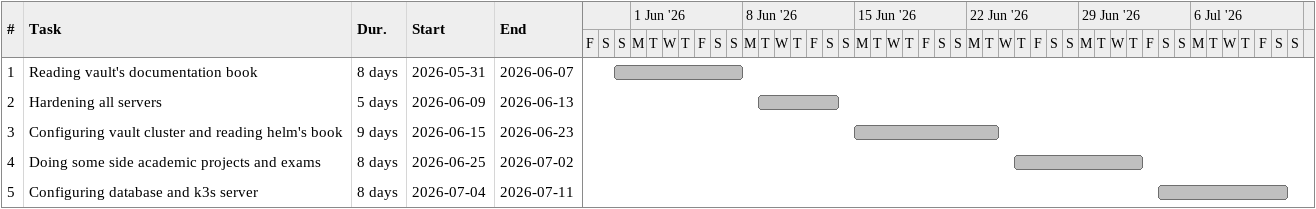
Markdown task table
| ID | Task | Duration | Start | Finish |
|---|---|---|---|---|
| 1 | Reading vault's documentation book | 8d | 2026-05-31 | 2026-06-07 |
| 2 | Hardening all servers | 5d | 2026-06-09 | 2026-06-13 |
| 3 | Configuring vault cluster and reading helm's book | 9d | 2026-06-15 | 2026-06-23 |
| 4 | Doing some side academic projects and exams | 8d | 2026-06-25 | 2026-07-02 |
| 5 | Configuring database and k3s server | 8d | 2026-07-04 | 2026-07-11 |
